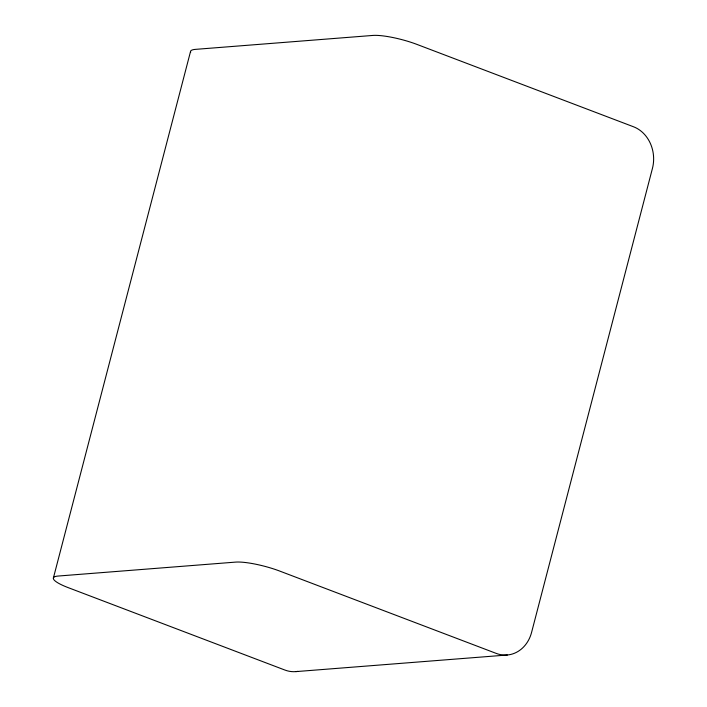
<?xml version="1.0" encoding="UTF-8"?>
<svg xmlns="http://www.w3.org/2000/svg" width="707" height="707" viewBox="0 0 707 707"><rect width="100%" height="100%" fill="white"/><g stroke="black" fill="none" stroke-linecap="round" stroke-linejoin="round"><path stroke-width="1.06" d="M53.37 578.087L190.554 51.417M295.906 671.606L507.326 655M297.744 671.376A33.026 28.253 85.5 0 1 284.921 670.05L68.296 587.676A33.026 6.416 14.6 0 1 58.266 576.037L235.581 562.109A33.026 6.416 14.6 0 1 279.716 571.07L496.341 653.445A33.026 28.253 85.5 0 0 531.584 632.394L652.437 168.416A33.026 28.253 85.5 0 0 633.525 126.774L416.9 44.391A33.026 6.416 14.6 0 0 372.775 35.438L195.45 49.366A33.026 6.416 14.6 0 0 190.669 52.309"/></g></svg>
